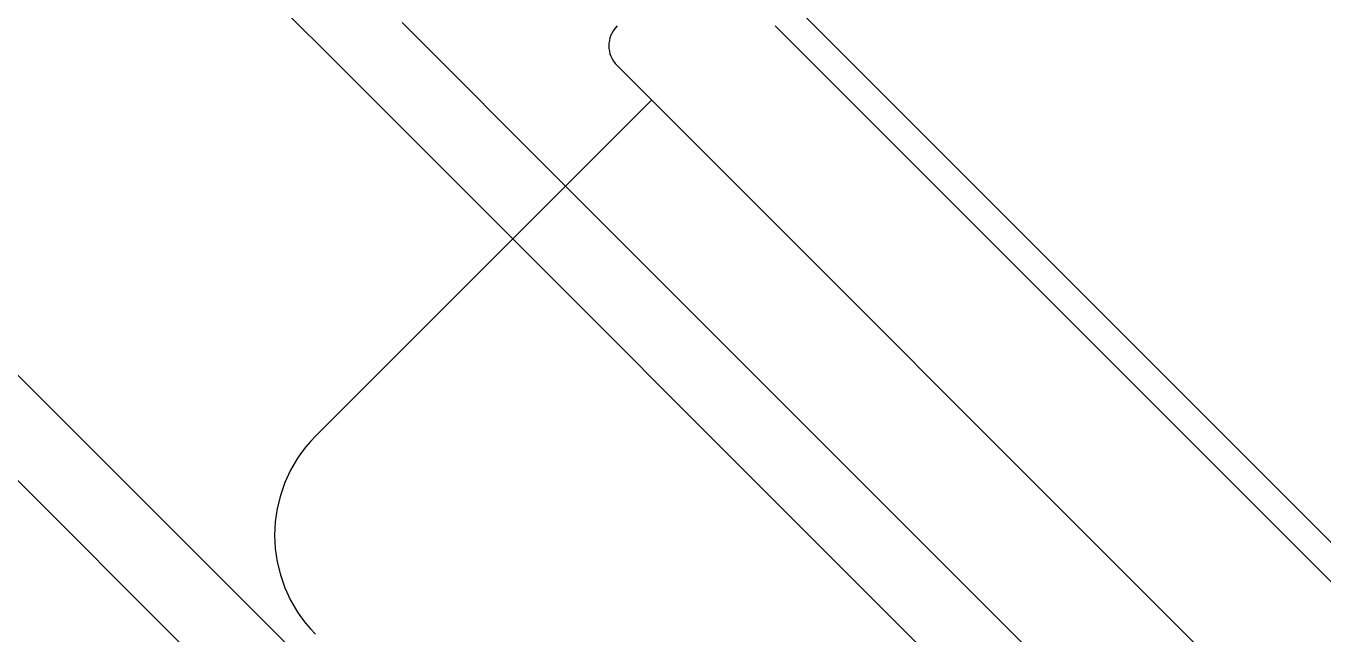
# Model space of a CAD drawing. Header units: millimetres. Extents: x -46397 to 283259, y -8690 to 23983.
# Drawn here: x -18988.5 to -18915.8, y 14804 to 14838.1 of the extents above; entities that cross this region are included whole.
import ezdxf

# ---------------------------------------------------------------- set-up
doc = ezdxf.new("R2010")
doc.units = ezdxf.units.MM
doc.linetypes.add('PHANTOM', pattern=[63.5, 31.75, -6.35, 6.35, -6.35, 6.35, -6.35])

# ---------------------------------------------------------------- blocks, each defined once
blk = doc.blocks.new('BO-2')
at = {"color": 251, "linetype": 'PHANTOM', "ltscale": 5}
for p, q in [((641.915, -548.404), (727.126, -633.615)), ((624.219, -566.101), (709.43, -651.312)), ((819.753, -697.369), (749.899, -627.514)), ((739.254, -639.822), (730.087, -630.655)), ((816.426, -696.26), (751.007, -630.841)), ((770.389, -676.878), (727.126, -633.615)), ((742.137, -633.058), (814.209, -705.13)), ((725.228, -653.848), (744.077, -634.999)), ((773.35, -673.918), (739.254, -639.822)), ((709.43, -651.312), (752.693, -694.575)), ((706.469, -654.272), (742.322, -690.125))]:
    blk.add_line(p, q, dxfattribs=at)
for centre, radius in [((743.246, -631.95), 1.568), ((730.772, -659.392), 7.84)]:
    blk.add_arc(centre, radius, 135, 225, dxfattribs=at)

msp = doc.modelspace()

# ---------------------------------------------------------------- hatches: boundary and pattern name
h = msp.add_hatch()
h.set_pattern_fill('AR-HBONE', color=1, scale=0.3)
h.set_pattern_definition([(45, (0, 17679.127), (0, 43.10523), [91.44, -30.48]), (135, (21.553, 17700.68), (4e-15, 43.10523), [91.44, -30.48])])
edge = h.paths.add_edge_path()
edge.add_arc((-16645.193, 14816.549), 440.9, 270, 333.12441)
edge.add_arc((-17927.964, 15466.649), 1879, 333.124406, 386.875594)
edge.add_arc((-16645.193, 16116.749), 440.9, 26.87559, 90)
edge.add_line((-16645.193, 16557.649), (-22745.193, 16557.649))
edge.add_arc((-22745.193, 16116.749), 440.9, 90, 153.12441)
edge.add_arc((-21462.421, 15466.649), 1879, 153.124406, 206.875594)
edge.add_arc((-22745.193, 14816.549), 440.9, 206.87559, 270)
edge.add_line((-22745.193, 14375.649), (-18542.955, 14375.649))
edge.add_line((-18542.955, 14375.649), (-16645.193, 14375.649))
edge = h.paths.add_edge_path(flags=16)
edge.add_arc((-21462.421, 15466.649), 1779, 153.124406, 206.875594, ccw=False)
edge.add_arc((-22745.193, 16116.749), 340.9, 90, 153.12441, ccw=False)
edge.add_line((-22745.193, 16457.649), (-16645.193, 16457.649))
edge.add_arc((-16645.193, 16116.749), 340.9, 26.87559, 90, ccw=False)
edge.add_arc((-17927.964, 15466.649), 1779, -26.875594, 26.875594, ccw=False)
edge.add_arc((-16645.193, 14816.549), 340.9, 270, 333.12441, ccw=False)
edge.add_line((-16645.193, 14475.649), (-22745.193, 14475.649))
edge.add_arc((-22745.193, 14816.549), 340.9, 206.87559, 270, ccw=False)

# ---------------------------------------------------------------- block references
msp.add_blockref('BO-2', (-19697.526, 15468.984, -1.499))

doc.saveas('drawing.dxf')
